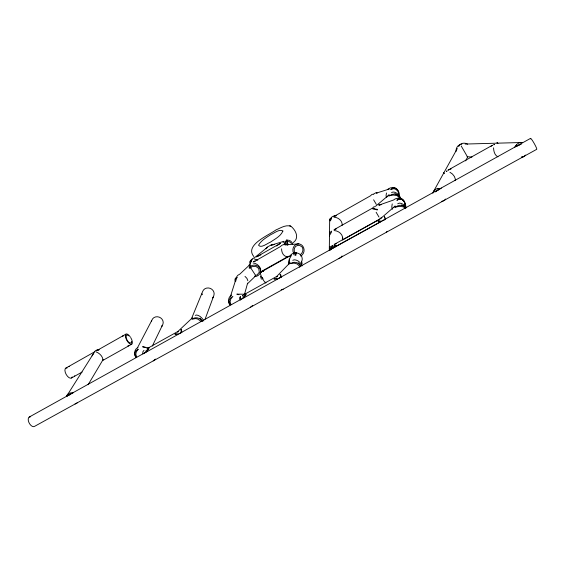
<?xml version="1.0" encoding="UTF-8"?>
<svg xmlns="http://www.w3.org/2000/svg" width="565" height="565" viewBox="0 0 565 565"><rect width="100%" height="100%" fill="white"/><g stroke="black" fill="none" stroke-linecap="round" stroke-linejoin="round"><path stroke-width="0.85" d="M329.303 250.436L329.642 222.094A6.208 5.954 -3.5 0 1 330.031 219.474L331.577 217.815M241.488 299.196L242.3 298.61L178.653 333.986L181.224 332.693L180.977 330.645L181.478 329.473L181.782 332.672M131.596 341.38L131.553 342.906C128.043 344.014 125.684 338.35 126.2 335.356L127.704 335.052L128.559 335.808M66.811 396.651L66.501 396.362L93.868 352.956L92.031 355.872M285.007 244.829L285.078 243.374L286.257 240.747L284.944 241.968L284.153 244.235M250.472 263.869L250.585 262.047M235.838 281.059L235.993 278.948L237.244 277.436L235.902 277.818A6.173 3.623 46.4 0 0 235.146 281.257M404.957 206.02L405.077 204.587L404.166 201.564L402.216 199.671L399.603 199.297L396.722 200.165M260.557 271.306L260.677 269.992M301.42 263.12L301.484 261.249M293.553 254.66L295.827 255.147L296.124 252.908L296.646 252.866A6.483 6.137 7.2 0 1 301.872 261.171L301.583 261.588A5.918 1.151 60.8 0 1 301.336 263.89M455.136 180.638L455.341 179.147L454.43 176.534L452.494 174.069L449.924 172.261M288.906 262.478L289.365 259.166L291.067 256.051M392.223 203.916L391.778 207.072L392.435 209.234M386.467 192.969L386.043 195.935L386.46 197.298M289.365 259.166L288.517 264.717L290.099 262.654L276.673 276.462L243.762 294.789M329.572 250.62L331.457 246.891M342.334 238.811L342.637 237.321C341.889 233.331 337.955 230.725 334.049 230.534M151.561 320.694L151.491 321.047L151.688 320.722M255.5 275.254L254.702 276.483L256.411 276.356A6.116 5.749 14.7 0 0 259.582 267.937A6.116 5.749 14.7 0 0 250.111 266.645L249.193 268.001L250.733 267.909L255.5 275.254L257.089 274.986L259.3 272.175L258.699 268.446L255.655 266.263L251.736 266.722L250.733 267.909M397.244 200.328L397.336 199.961A6.815 4.209 72.1 0 1 402.577 199.254A6.815 4.209 72.1 0 1 405.748 207.08M244.37 294.866L247.604 283.114M251.347 260.451A5.968 1.455 60.5 0 0 250.521 260.274L250.599 262.527L250.789 261.842M251.044 260.966L251.192 260.444M390.733 189.501L391.086 189.395A6.448 4.343 73.4 0 1 396.482 188.668A6.448 4.343 73.4 0 1 399.384 196.112M230.492 296.293L235.993 278.948M405.275 208.4L403.452 206.903L401.715 206.613L399.589 206.373L395.5 207.037M399.476 198.894L399.236 197.446L396.934 195.561L393.289 195.059L389.426 195.695M266.489 247.689L266.129 248.699L266.687 247.456L272.111 244.377L273.199 244.687L272.408 244.327M205.116 319.133L213.845 295.523A5.954 5.502 20 0 0 210.109 288.32A5.954 5.502 20 0 0 202.644 291.491L191.429 318.865M249.193 268.001L250.542 265.119M152.324 346.034L162.946 324.126A5.869 5.311 23.4 0 0 159.146 317.113A5.869 5.311 23.4 0 0 151.9 320.178L137.351 348.012M250.599 262.527L251.799 260.649M465.617 160.884L467.594 157.063L461.195 145.954M331.521 231.954L330.179 234.482A5.947 0.883 60.7 0 1 330.193 232.392M331.57 218.57L330.299 220.943A5.643 0.798 60.6 0 1 330.32 219.065A5.643 5.41 -3.4 0 1 336.217 215.731L333.971 216.459L370.485 195.808L371.784 194.565A6.272 4.329 73.3 0 1 373.705 194.304M433.32 191.846L457.318 148.482M177.692 334.657L175.108 334.085L176.739 333.71L178.392 334.233L145.064 352.765L146.074 350.773L148.348 348.972L148.708 348.895L146.413 352.044M465.143 144.061L522.081 142.493A7.444 6.561 -80.7 0 0 516.622 144.668L514.418 147.493M516.622 144.668L515.379 146.801L518.945 145.106M161.894 326.097L162.091 325.765L161.71 326.379M88.112 384.73L102.992 359.75C102.547 356.028 99.306 353.061 95.93 351.79M250.931 260.825L252.336 258.742L254.815 257.456L267.549 247.202L266.129 248.699M102.992 359.75L102.364 360.675L131.779 344.17M212.772 297.706L213.153 297.091L212.595 297.925M246.022 294.739L243.459 296.59L242.477 298.61L243.79 297.917L246.022 294.739L245.365 294.81M277.253 279.315L274.251 278.955L276.278 278.347L278.199 278.743L243.79 297.917M443.942 173.589L443.447 172.692L443.942 173.589L444.274 173.123M389.221 189.176L387.802 189.36A6.483 6.187 -19.4 0 1 395.239 188.336M389.334 195.97L389.455 195.794A6.674 6.356 -18.5 0 1 400.281 198.485M395.394 207.327L395.528 207.15A7.07 6.702 -17.4 0 1 405.981 207.998M458.752 146.293L460.072 144.492M66.493 396.559L69.544 394.427L72.461 393.247M445.566 199.035L444.62 200.158A7.26 6.448 21.9 0 1 441.823 201.317M387.413 196.811L389.186 194.756L375.591 206.26M274.06 279.23L274.717 278.467M393.791 207.595L395.21 205.985L380.464 218.662L334.134 244.461L336.436 243.656M293.277 242.583C299.499 238.063 296.018 230.506 291.067 226.353C285.918 224.298 280.508 228.069 275.847 229.983C269.074 235.16 244.115 245.005 253.862 256.559M251.234 260.373L252.174 259.342M175.009 334.261L175.546 333.668M300.382 254.582C302.791 252.936 303.589 249.794 302.303 247.18L299.591 245.33L297.437 245.45C294.033 246.439 293.574 250.21 294.803 253.056M242.894 295.544L242.449 295.975L243.049 295.453M247.477 283.764L255.557 275.988M380.683 221.819L381.318 221.438L379.511 220.795L377.844 221.07L380.683 221.819L330.038 249.589A6.293 0.989 60.9 0 1 330.059 247.251L331.464 245.952M330.638 231.968L331.521 231.113M332.707 245.535L332.234 245.987L332.799 245.478M192.432 317.798L177.876 331.478L146.942 348.704L149.252 348.012L142.585 346.755L145.389 347.461M386.276 232.187L387.329 231.262M74.778 375.796L74.439 376.142M250.457 307.233L252.647 305.446M153.214 360.887L155.467 359.079M231.721 294.987L229.99 296.364A6.547 5.954 -87.8 0 0 229.644 304.542M137.945 347.397L136.172 348.796A6.406 6.046 -69.2 0 0 135.784 356.748M143.983 350.349L142.811 351.889L142.959 353.965M517.314 145.911L521.156 144.153L519.645 144.795M144.252 353.245L144.93 352.737L29.182 417.076M490.66 146.582L492.475 145.226L447.953 170.164L451.096 168.942M240.577 299.994L240.111 299.959L239.701 297.96L240.612 296.547M276.61 245.98L280.431 243.324L256.496 256.884L260.882 254.836M436.505 191.005L435.262 191.86L441.385 188.096M397.76 203.803L398.085 203.52A6.942 3.99 48.3 0 1 406.313 207.539M68.909 395.218L70.646 394.257M391.602 192.707L391.912 192.446A6.554 3.793 49 0 1 397.131 193.527A6.554 3.793 49 0 1 401.002 199.247M437.126 190.582L438.631 189.649M65.787 368.14L94.553 351.868M96.608 350.71L125.981 334.099M373.853 193.908L376.445 192.439A6.293 0.501 60.6 0 1 376.919 192.842M71.494 377.999L82.109 372.045M260.077 272.175L288.425 256.27L286.582 256.694C283.107 255.917 281.511 252.089 281.589 248.826M260.656 272.281L291.208 255.14L290.014 256.333A5.89 5.579 7.3 0 1 296.124 252.908L296.258 252.943M342.778 239.828L379.108 219.601L381.65 217.313L381.658 217.991M329.685 250.274L330.264 249.949L330.038 249.589L336.676 245.895L334.141 245.401M381.036 221.48L278.39 278.545L280.89 277.295L280.544 274.308L281.292 277.359M530.584 138.347L381.672 221.127L385.598 219.375L384.391 216.593L385.372 219.213M69.107 366.523L69.255 366.523M387.682 189.529L376.565 193.039L376.445 192.439M180.906 329.791L181.626 329.466M279.795 274.724L280.692 274.329M285.043 244.878L298.814 243.875M391.022 189.6L393.466 188.696L395.987 189.169L397.852 191.005L398.706 193.837M97.237 350.477L99.136 349.777A5.255 4.626 25.8 0 0 94.313 352.08M293.68 253.749L296.124 252.908A5.918 1.151 60.8 0 0 295.827 255.147M287.246 240.118A6.038 1.187 60.6 0 0 286.519 239.878L286.377 240.676L287.112 241.764L289.231 241.587L291.519 243.522M381.523 204.572L379.129 205.18L378.896 204.615L378.995 205.109L393.593 199.996A6.858 6.519 -18.3 0 1 401.461 198.922M336.224 228.959L334.049 229.694L372.66 208.019L373.733 206.889L374.991 206.719M292.769 260.288L294.266 259.815A6.653 4.442 43.8 0 1 302.063 265.924M284.089 241.255L271.122 245.168L273.199 244.687M281.186 289.746L283.227 289.167M195.271 315.362L196.592 315.03A6.462 3.461 46.4 0 1 203.81 320.977M272.895 244.793L274.265 244.483M523.112 156.851L521.636 157.056L523.112 156.851A7.444 6.561 -80.7 0 0 525.634 155.071M497.235 143.475L497.836 143.418L497.115 142.627L497.836 143.418M148.122 348.93L148.708 348.895M286.582 256.694L289.887 256.63M471.966 157.077L467.121 156.696M245.853 294.238L236.827 294.139L238.939 294.718M437.967 188.428L440.375 188.491L437.967 188.428A7.26 6.448 21.9 0 0 432.875 193.223M265.564 282.232L265.96 282.253M286.399 240.556L287.161 240.591M254.532 261.666L253.466 261.503L255.097 261.157L254.448 261.44L280.452 246.552A6.095 5.488 88 0 1 284.866 244.581M333.971 217.214C338.266 217.25 342.56 220.802 342.178 225.315M250.048 264.448L249.363 264.314L249.158 265.423L249.645 264.886L239.786 274.166L237.943 275.204A6.137 5.735 16.2 0 0 236.509 277.337M377.236 209.862L372.716 208.831L374.27 208.541L377.236 209.862L376.806 209.057M254.179 258.911L257.81 260.197M253.071 262.951C256.581 263.361 259.787 265.889 260.733 269.336M73.069 392.908L72.85 392.83A6.441 5.551 25 0 0 66.501 396.362M289.661 225.767L290.05 225.901M290.353 226.014L290.749 226.155M250.394 261.058L251.241 261.39M394.893 193.696L397.682 194.918L399.681 197.065L400.077 198.386M401.277 204.918L404.243 206.225L405.303 207.355M251.609 261.037L250.21 261.079A5.982 2.38 51.1 0 0 250.076 263.904M376.565 193.039L377.003 193.258M497.956 156.837C494.636 155.354 493.641 151.194 493.57 147.853M286.497 244.504L287.175 244.949M200.985 321.259L197.616 319.006L195.66 318.596L192.27 319.098L194.198 318.024A6.519 5.94 19.5 0 1 201.86 320.772M200.031 318.18L202.581 321.464M402.139 199.417L404.137 201.458A6.858 6.519 -18.3 0 0 402.103 199.297M245.012 276.405L246.926 278.361L247.851 280.763M395.895 188.865L397.795 190.808M298.299 262.774L300.361 264.9L300.827 266.207M376.325 204.375L373.613 199.798M378.981 217.059L376.128 212.242M262.238 277.401L263.036 278.912M288.129 244.511L287.112 241.764M136.758 356.967L135.84 354.417L135.981 353.358L136.398 351.656L138.312 349.219L136.455 350.258A6.42 5.714 22.8 0 0 135.911 357.44M229.27 301.88L230.23 304.563M260.423 276.214L261.39 279.244M230.958 304.591L230.117 301.908L230.301 300.792L230.81 298.991L232.9 296.413L230.923 297.515A6.589 6.102 15.9 0 0 230.068 305.086M404.349 202.171L404.999 204.325M299.754 267.33L299.351 265.953L297.162 263.961L294.026 263.128L290.572 263.622L292.451 262.57A6.702 6.321 7.4 0 1 300.298 265.423M285.798 244.786L285.721 244.497A6.123 1.222 60.6 0 1 287.783 245.139M240.146 296.886L240.344 299.217M342.637 237.321L342.736 239.97M72.228 376.862A5.699 2.797 60.5 0 1 66.246 374.56A5.699 2.797 60.5 0 1 67.108 367.999M130.663 337.482A5.812 2.394 60.6 0 1 130.755 344.283A5.812 2.394 60.6 0 1 125.345 336.104A5.812 2.394 60.6 0 1 130.197 336.775M77.313 402.711A6.441 5.551 25 0 1 75.046 403.961M293.553 253.177A6.307 5.629 88.1 0 1 295.933 244.518A6.307 5.629 88.1 0 1 303.589 247.576A6.307 5.629 88.1 0 1 300.637 256.002M265.79 283.058A6.441 1.554 60.8 0 1 261.171 275.918A6.441 1.554 60.8 0 1 261.51 272.436M292.832 244.045A6.046 4.527 73.7 0 0 286.49 240.528L286.391 240.619A6.038 1.187 60.6 0 0 287.875 244.61M330.038 249.589A6.342 6.01 -1.2 0 1 336.676 245.895M342.037 255.959A6.342 6.01 -1.3 0 1 338.308 258.714M395.846 188.689A6.483 6.187 -19.4 0 1 397.76 190.702M404.448 202.065A6.858 6.519 -18.3 0 1 404.957 204.198M458.695 145.996A6.519 6.003 16.2 0 1 460.08 144.492L462.629 143.333A6.519 6.003 16.2 0 1 467.573 144.153M456.075 151.378A6.505 5.855 -81.7 0 1 457.862 146.031L460.108 144.471A6.505 5.855 -81.7 0 1 461.838 144.096M30.524 416.815A5.375 2.98 61.8 0 0 28.857 422.352A5.375 2.98 61.8 0 0 34.578 426.363L536.715 149.329A6.3 0.671 60.5 0 0 533.706 142.585A6.3 0.671 60.5 0 0 530.57 138.919M282.903 231.036C280.727 236.262 274.922 239.037 270.458 242.131C267.351 243.303 260.832 248.72 258.537 245.21C261.178 240.372 266.383 237.547 270.847 234.595C274.308 233.218 279.449 228.634 282.903 231.036M329.522 236.227L329.656 235.4L329.522 236.227M202.03 294.019L201.931 294.697L202.03 294.019M123.008 335.97L122.647 336.33L123.008 335.97M178.137 331.599L177.721 332.008L178.137 331.599M283.538 241.756L283.129 242.152L283.538 241.756M263.46 270.939L263.036 271.362L263.46 270.939M277.175 276.454L276.716 276.899L277.175 276.454M446.957 170.983L446.456 171.449L446.957 170.983M493.817 144.739L494.495 144.548L493.817 144.739M128.721 345.653L128.093 345.829L128.721 345.653M463.886 144.167L463.886 144.167M207.475 289.089L207.475 289.089M156.371 317.982L156.371 317.982"/></g></svg>
